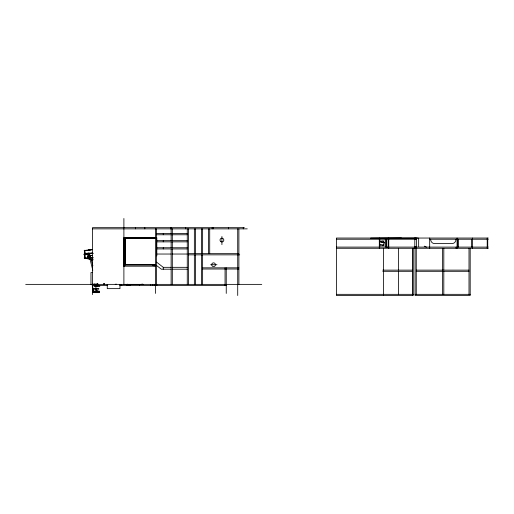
<?xml version="1.0" encoding="UTF-8"?>
<svg xmlns="http://www.w3.org/2000/svg" width="514" height="514" viewBox="0 0 514 514"><rect width="100%" height="100%" fill="white"/><g stroke="black" fill="none" stroke-linecap="round" stroke-linejoin="round"><path stroke-width="0.77" d="M97.737 284.37L97.756 283.779M97.801 284.37L97.801 283.779M103.963 284.37L103.963 283.599M104.201 284.37L104.22 283.779M385.269 247.099L385.269 239.228M386.297 247.099L386.297 239.228L386.297 247.247L388.693 247.247M123.874 265.108C124.581 265.41 123.983 265.802 123.611 265.282M96.176 284.37L95.79 289.093L96.054 288.739M95.822 291.958L96.054 289.093M84.681 251.622L84.797 250.806L92.032 249.656M95.906 284.37L96.176 284.017M125.133 238.547L125.153 264.928L125.133 238.547L155.177 238.547M141.825 284.242L141.858 284.094M152.697 265.648L152.825 265.301M153.082 265.526L152.774 265.32M153.159 265.526L152.677 265.468M154.836 265.732L153.461 265.732L153.692 265.301M153.821 265.648L153.506 265.301M154.303 265.301L154.251 265.764L154.194 265.301M155.067 265.757L154.74 265.468L155.144 265.526M155.042 265.732L155.414 265.205L155.138 265.59M91.91 249.496L84.585 250.665L84.463 251.622A2.756 1.793 -90 0 0 85.356 254.012L92.867 253.453L88.228 254.012A2.756 1.793 -90 0 1 87.855 253.575M87.213 250.145L84.662 250.909A2.756 1.793 -90 0 0 85.491 254.012L89.532 253.556M124.118 265.134L123.713 265.108M153.024 265.693L153.056 265.732M85.819 254.089L86.371 253.344L88.562 253.081M86.493 253.344L86.037 254.089M124.06 265.854L123.656 265.976M95.726 292.203L92.848 292.125L92.192 284.274L97.75 284.017M153.538 265.32L153.782 265.359M86.031 257.771L85.497 258.195L88.19 257.765L90.413 258.42M90.406 257.058C90.368 254.385 85.144 257.18 89.783 257.231M124.105 265.282L123.938 265.185M116.183 284.049L115.22 284.37M88.074 254.141L88.292 254A1.69 1.099 -90 0 0 88.524 253.73M130.042 284.338L130.055 285.546M124.17 238.367L123.829 238.528L123.829 264.749L124.17 264.909L123.925 238.367M86.911 250.279L84.54 250.883M88.157 253.871A2.596 1.683 -90 0 1 87.81 253.46A2.596 1.683 -90 0 0 88.145 253.871L89.404 253.646L88.093 254.012A2.756 1.793 -90 0 1 87.721 253.575M86.011 250.549L87.232 250.299M89.076 253.646L89.552 253.71M88.331 253.98L90.078 253.627M88.684 250.093L89.256 249.99L88.414 249.99M90.413 250.1L91.466 249.9M85.324 250.581L87.239 250.414M127.138 284.358L127.08 285.546L126.99 284.37M142.423 284.358L142.808 284.126L142.436 284.287M91.216 253.396L92.687 253.299M87.573 257.251L89.173 256.987L88.382 256.197M88.447 253.081L91.524 253.042M401.453 238.046L370.543 238.233L417.657 238.046M244.356 227.683L92.449 227.683L92.449 294.606M92.449 228.865L247.253 228.865M156.571 233.587L187.269 233.587M156.571 234.769L187.269 234.769M123.797 237.757L155.241 237.757M123.996 237.995L155.421 237.995M488.3 238.046L336.387 238.046L336.387 295.518L413.25 295.518L413.25 248.281M155.459 238.387L124.998 238.387L124.998 264.928L155.459 264.928M336.387 239.228L416.616 239.228M429.678 239.228L488.3 239.228M156.571 240.674L187.269 240.674M379.268 241.047L383.952 241.047M156.571 241.856L187.269 241.856M379.268 245.776L383.952 245.776M336.387 247.099L418.659 247.099L418.659 238.046M419.128 247.099L488.3 247.099M414.22 247.247L415.813 247.247M156.571 247.761L187.269 247.761M336.387 248.281L488.3 248.281M187.269 248.943L156.571 248.943L156.571 284.37M84.161 250.331L86.905 250.331M188.452 253.665L238.888 253.665M89.095 253.807L89.417 253.807M156.571 254.032L171.13 254.032M172.312 254.032L187.269 254.032M84.219 254.141L89.012 254A1.69 1.099 -90 0 0 89.237 253.73M83.647 254.269L87.984 254.269M87.239 254.822L92.507 255.715M188.452 254.848L239.71 254.848M210.65 264.716L216.972 264.716M125.133 264.774L155.177 264.774M154.104 265.359L154.534 265.526M155.305 265.417L155.35 265.777M123.797 266.188L155.241 266.188M156.571 262.146L163.266 267.325L171.13 267.325M172.312 267.325L187.269 267.325M202.625 267.833L238.888 267.833M202.625 269.015L238.888 269.015M171.13 269.201L161.332 269.201L156.571 265.52M172.312 269.201L187.269 269.201M382.808 270.126L412.414 270.126M416.256 270.126L469.006 270.126M382.808 271.308L412.414 271.308M416.256 271.308L469.006 271.308M92.436 272.561L90.972 272.561L90.972 284.37M25.7 284.37L261.761 284.37M92.449 285.546L107.696 285.546M119.736 285.546L226.244 285.546M94.081 285.945L99.825 285.945M94.081 286.176L99.825 286.176M96.581 286.574L97.326 286.574M98.861 288.739L93.105 288.739L92.835 289.093L98.861 289.093M96.484 290.506L97.422 290.506M336.387 294.336L413.25 294.336M415.074 294.336L470.188 294.336M93.021 257.308L92.102 257.456L92.886 258.33M90.361 258.966L84.18 257.97L90.136 259.352M92.995 253.299L85.53 253.871A2.596 1.683 -90 0 1 84.739 250.954M87.431 255.008L88.517 255.117M379.981 244.51L383.945 244.985M91.402 253.042L92.995 253.222M129.444 284.358L129.528 285.546M379.82 241.586L384.459 242.769M90.136 255.458L91.158 255.715M91.582 257.308L92.79 257.79M379.737 241.651L384.331 242.859M414.875 246.694L416.398 247.099M91.274 258.786L93.073 259.416M91.274 259.352L92.989 259.955M93.554 292.28L93.105 289.093M93.291 292.28L92.449 284.37M424.262 246.155L426.466 247.099M91.556 259.955L92.372 260.412M127.459 284.146L127.549 285.546M87.778 253.685L88.196 254.141M85.318 254.141L84.547 251.802M84.624 252.393L84.894 253.087M92.873 265.777L90.123 256.023L89.237 256.023L92.796 270.274M84.463 254.269L84.752 257.932L84.9 254.269L85.073 257.938M487.741 239.228L487.741 247.099M487.214 238.046L487.214 248.281M472.475 238.046L472.475 248.281M471.46 239.228L471.46 247.099M470.188 248.281L470.188 295.518L415.074 295.518L415.036 247.099M469.006 248.281L469.006 294.336M458.533 239.228L458.533 247.099M457.621 239.228L457.621 247.099M457.492 239.228L457.492 247.099M457.068 238.046L457.068 248.281M456.098 247.099L456.098 248.281M443.813 248.281L443.813 270.126M443.813 271.308L443.813 294.336M442.631 248.281L442.631 294.336M429.678 238.046L429.678 248.281M416.398 238.046L416.398 248.281M416.256 248.281L416.256 294.336M415.64 238.046L415.64 239.228M415.64 247.099L415.64 248.281M415.036 238.046L415.036 239.228M414.798 238.046L414.798 248.281M412.414 248.281L412.414 295.518M398.498 248.281L398.498 270.126M398.498 271.308L398.498 294.336M388.757 238.046L388.757 248.281M388.166 239.228L388.166 247.099M383.605 248.281L383.605 295.518M379.743 239.228L379.743 247.099M379.319 238.046L379.319 248.281M243.27 227.683L243.27 228.865M238.888 228.865L238.888 284.37M237.712 228.865L237.712 295.518M228.531 227.683L228.531 228.865M226.244 267.833L226.244 293.423M225.061 267.833L225.061 285.546M221.919 236.485L221.919 244.645M213.124 227.683L213.124 228.865M212.153 227.683L212.153 228.865M209.712 228.865L209.712 253.665M208.53 228.865L208.53 253.665M202.625 228.865L202.625 253.665M202.625 254.848L202.625 284.37M201.443 228.865L201.443 253.665M201.443 254.848L201.443 284.37M195.538 228.865L195.538 253.665M195.538 254.848L195.538 284.37M194.356 228.865L194.356 253.665M194.356 254.848L194.356 284.37M188.452 228.865L188.452 284.37M187.269 228.865L187.269 284.37M185.734 227.683L185.734 228.865M172.312 228.865L172.312 233.587M172.312 234.769L172.312 240.674M172.312 241.856L172.312 247.761M172.312 248.943L172.312 284.37M171.098 227.683L171.13 233.587M171.13 234.769L171.13 240.674M171.13 241.856L171.13 247.761M171.13 248.943L171.13 284.37M170.854 227.683L170.854 228.865M163.266 233.587L163.266 234.769M163.266 240.674L163.266 241.856M163.266 247.761L163.266 248.943M163.266 267.325L163.266 269.201M156.809 237.757L156.809 255.921M156.789 284.37L156.789 285.546M156.571 228.865L156.571 254.449M155.877 284.37L155.877 285.546M155.414 228.441L155.389 293.423M154.245 284.37L154.245 285.546M152.645 284.37L152.645 285.546M150.673 284.37L150.673 285.623M144.813 227.683L144.813 228.865M143.374 284.37L124.941 284.37M139.551 284.37L139.551 285.546M135.381 227.683L135.381 228.865M130.209 284.37L130.209 285.546M130.126 284.37L130.126 285.546M129.875 284.37L129.875 285.546M129.817 284.37L129.753 285.546M129.425 284.37L129.425 285.546M129.284 284.37L129.284 285.546M129.13 284.37L129.13 285.546M127.89 284.37L127.89 285.546M127.472 284.37L127.472 285.546M126.913 284.37L126.913 285.546M124.555 237.738L124.6 266.188M123.893 218.482L123.893 228.068M123.893 228.865L123.893 284.37M121.734 284.37L121.734 285.546M121.233 284.37L121.233 285.546M119.968 284.37L119.968 288.637L107.259 288.637L107.259 284.37M98.772 291.22L98.772 292.633M98.335 291.22L98.335 292.633M98.071 291.22L98.071 292.633M97.769 291.22L97.769 292.633M97.589 291.22L97.589 292.633M96.651 291.22L96.651 292.633M95.874 291.22L95.874 292.633M95.501 291.22L95.501 292.633M94.492 284.017L94.492 284.37M94.383 291.22L94.383 292.633M94.023 284.017L94.023 284.37M87.721 256.242A9.175 5.198 90 0 1 89.725 256.711M89.725 256.865A9.175 5.198 90 0 1 87.695 256.859M91.608 257.501A9.368 5.307 -90 0 1 92.983 257.7M92.218 258.137A9.368 5.307 90 0 1 91.588 257.649M456.002 239.228A4.33 3.823 -90 0 1 452.179 243.559L434.446 243.559A4.33 3.823 -90 0 1 430.623 239.228M382.763 241.047A2.364 1.156 -90 0 1 383.919 243.411A2.364 1.156 -90 0 1 382.763 245.776M211.684 264.402L211.665 264.896A1.895 1.895 0 0 0 215.424 265.038L215.443 264.543A1.895 1.895 0 0 0 211.684 264.402M99.523 291.22L94.011 291.22L94.011 292.633L99.523 292.633L99.523 291.22M103.969 284.37L103.969 283.606L103.982 284.37M128.057 285.546L128.057 284.37L127.992 285.546M220.969 241.715A1.908 1.908 0 0 0 223.828 240.064A1.908 1.908 0 0 0 220.969 238.419A1.908 1.908 0 0 0 220.969 241.715"/></g></svg>
